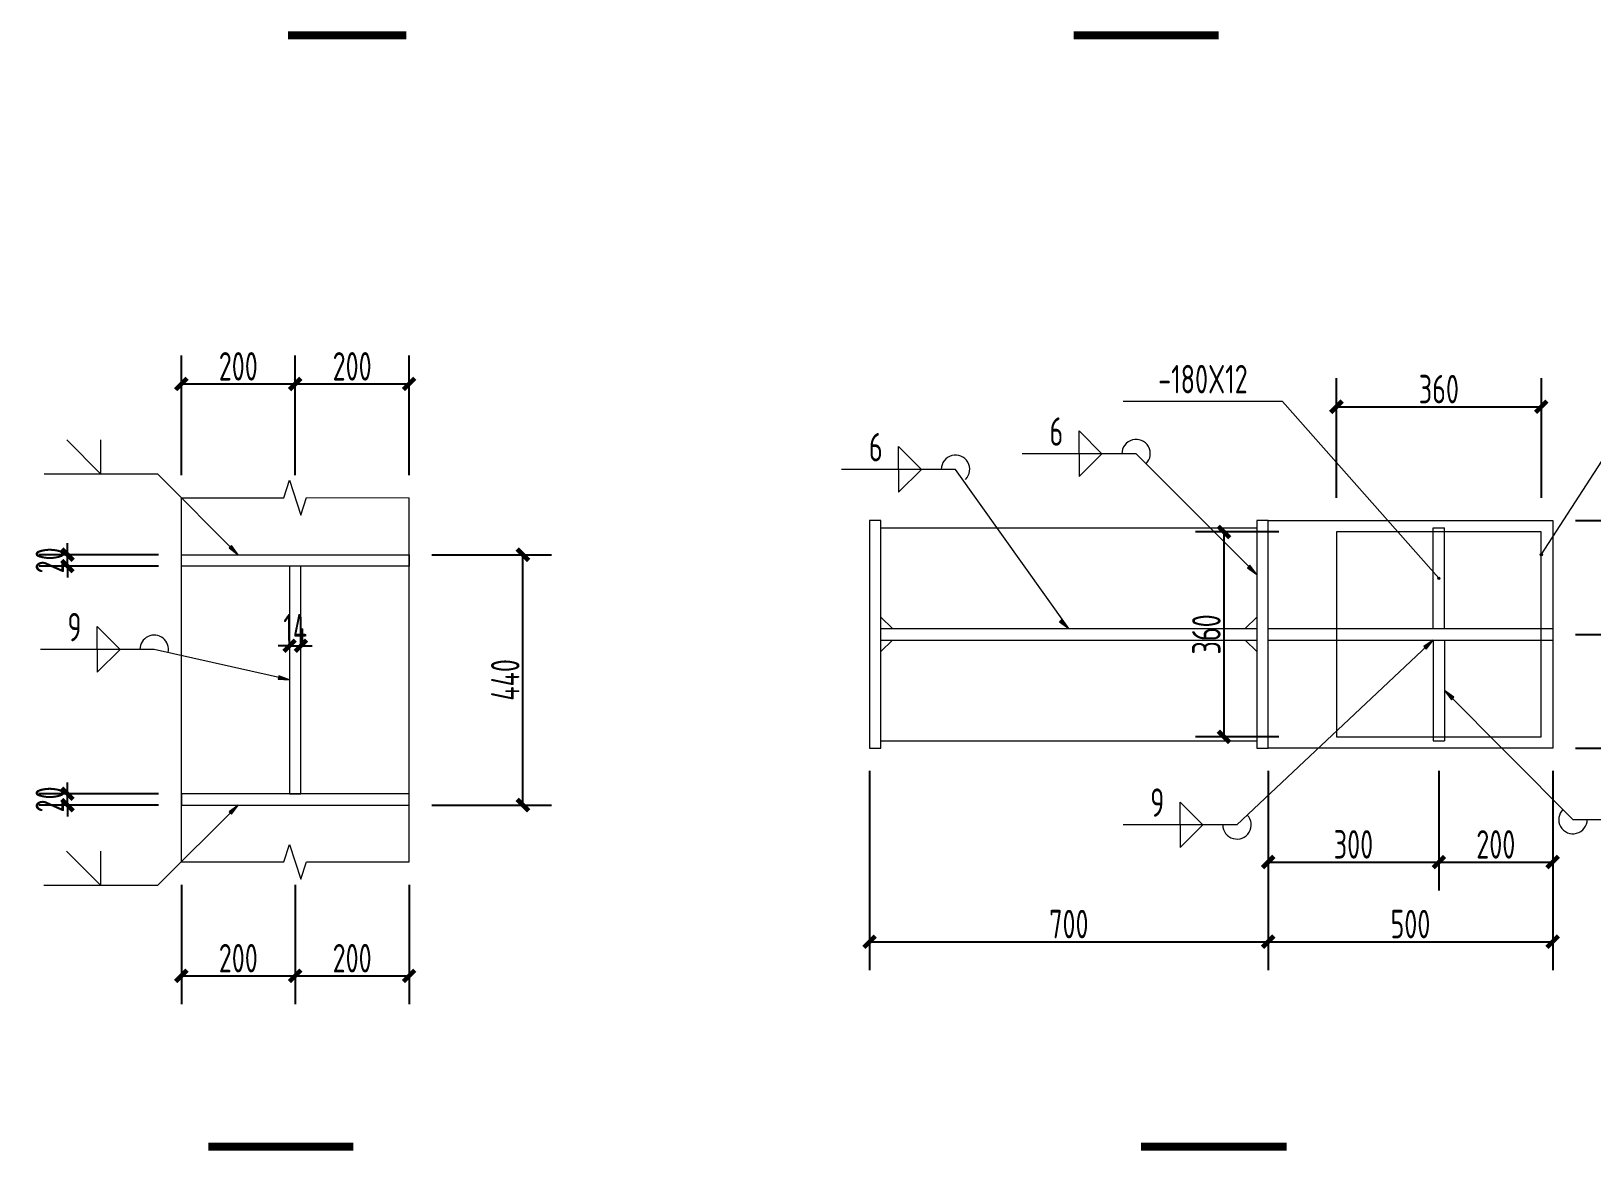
# Model space of a CAD drawing. Extents: x 95752 to 843522, y -411933 to 75567.
# Drawn here: x 214410 to 228117, y 50563 to 60399 of the extents above; entities that cross this region are included whole.
import ezdxf
from ezdxf.enums import TextEntityAlignment as Align

# ---------------------------------------------------------------- set-up
doc = ezdxf.new("R2010")
doc.units = 0
doc.header["$LTSCALE"] = 1000
doc.header["$MEASUREMENT"] = 0
doc.linetypes.add('线型4', pattern=[2.5, 1.5, -1])
doc.layers.add('DIM_SYMB', color=3, linetype='Continuous')
for name, color, linetype, lineweight in [('尺寸标注', 9, 'Continuous', 18), ('焊缝标注', 9, 'Continuous', 18), ('编号标注', 9, 'Continuous', 18), ('钢板标注', 9, 'Continuous', 18)]:
    doc.layers.add(name, color=color, linetype=linetype, lineweight=lineweight)
doc.styles.add('FromPkpm', font='Pkpmeng', dxfattribs={"width": 0.7, "bigfont": 'Pkpmchn'})
doc.dimstyles.new('Pkpm_1.00', dxfattribs={"dimtxt": 250, "dimasz": 100, "dimexe": 250, "dimexo": 0.0625, "dimgap": 30, "dimtad": 1, "dimdec": 0, "dimrnd": 5, "dimzin": 0, "dimdsep": 46, "dimtxsty": 'FromPkpm', "dimblk1": 'ARCHTICK', "dimblk2": 'ARCHTICK', "dimsah": 1, "dimcen": 0.09, "dimadec": 0, "dimazin": 0, "dimtfac": 1, "dimtdec": 0, "dimtix": 1, "dimtmove": 2, "dimatfit": 1, "dimfxl": 1, "dimtolj": 1, "dimtzin": 0, "dimarcsym": 0})

# ---------------------------------------------------------------- blocks, each defined once
blk = doc.blocks.new('_ArchTick')
at = {"color": 0, "linetype": 'ByBlock', "const_width": 0.4}
blk.add_lwpolyline([(-0.5, -0.5), (0.5, 0.5)], dxfattribs=at)
blk = doc.blocks.new('*D210')
at = {"layer": 'Defpoints', "color": 0, "linetype": 'Continuous', "transparency": 16777216}
for p in [(215729, 53600), (216729, 53600), (216729, 52100)]:
    blk.add_point(p, dxfattribs=at)
at = {"layer": '尺寸标注', "color": 0, "linetype": 'Continuous', "lineweight": -2, "transparency": 16777216}
for p, q in [((215729, 52900), (215729, 51850)), ((216729, 52900), (216729, 51850)), ((215729, 52100), (216729, 52100))]:
    blk.add_line(p, q, dxfattribs=at)
at = {"layer": '尺寸标注', "color": 0, "linetype": 'Continuous', "lineweight": -2, "transparency": 16777216, "xscale": 100, "yscale": 100, "zscale": 100, "rotation": 180}
blk.add_blockref('_ArchTick', (215729, 52100), dxfattribs=at)
at = {"layer": '尺寸标注', "color": 0, "linetype": 'Continuous', "lineweight": -2, "transparency": 16777216, "xscale": 100, "yscale": 100, "zscale": 100}
blk.add_blockref('_ArchTick', (216729, 52100), dxfattribs=at)
at = {"layer": '尺寸标注', "color": 0, "linetype": 'Continuous', "lineweight": 18, "transparency": 16777216, "insert": (216229, 52255), "char_height": 250, "attachment_point": 5, "style": 'FromPkpm'}
blk.add_mtext('\\A1;200', dxfattribs=at)
blk = doc.blocks.new('*D211')
at = {"layer": 'Defpoints', "color": 0, "linetype": 'Continuous', "transparency": 16777216}
for p in [(216729, 53600), (217729, 53600), (217729, 52100)]:
    blk.add_point(p, dxfattribs=at)
at = {"layer": '尺寸标注', "color": 0, "linetype": 'Continuous', "lineweight": -2, "transparency": 16777216}
for p, q in [((216729, 52900), (216729, 51850)), ((217729, 52900), (217729, 51850)), ((216729, 52100), (217729, 52100))]:
    blk.add_line(p, q, dxfattribs=at)
at = {"layer": '尺寸标注', "color": 0, "linetype": 'Continuous', "lineweight": -2, "transparency": 16777216, "xscale": 100, "yscale": 100, "zscale": 100, "rotation": 180}
blk.add_blockref('_ArchTick', (216729, 52100), dxfattribs=at)
at = {"layer": '尺寸标注', "color": 0, "linetype": 'Continuous', "lineweight": -2, "transparency": 16777216, "xscale": 100, "yscale": 100, "zscale": 100}
blk.add_blockref('_ArchTick', (217729, 52100), dxfattribs=at)
at = {"layer": '尺寸标注', "color": 0, "linetype": 'Continuous', "lineweight": 18, "transparency": 16777216, "insert": (217229, 52255), "char_height": 250, "attachment_point": 5, "style": 'FromPkpm'}
blk.add_mtext('\\A1;200', dxfattribs=at)
blk = doc.blocks.new('*D212')
at = {"layer": 'Defpoints', "color": 0, "linetype": 'Continuous', "transparency": 16777216}
for p in [(216729, 57300), (215729, 55800), (216729, 55800)]:
    blk.add_point(p, dxfattribs=at)
at = {"layer": '尺寸标注', "color": 0, "linetype": 'Continuous', "lineweight": -2, "transparency": 16777216}
for p, q in [((215729, 56500), (215729, 57550)), ((216729, 56500), (216729, 57550)), ((215729, 57300), (216729, 57300))]:
    blk.add_line(p, q, dxfattribs=at)
at = {"layer": '尺寸标注', "color": 0, "linetype": 'Continuous', "lineweight": -2, "transparency": 16777216, "xscale": 100, "yscale": 100, "zscale": 100, "rotation": 180}
blk.add_blockref('_ArchTick', (215729, 57300), dxfattribs=at)
at = {"layer": '尺寸标注', "color": 0, "linetype": 'Continuous', "lineweight": -2, "transparency": 16777216, "xscale": 100, "yscale": 100, "zscale": 100}
blk.add_blockref('_ArchTick', (216729, 57300), dxfattribs=at)
at = {"layer": '尺寸标注', "color": 0, "linetype": 'Continuous', "lineweight": 18, "transparency": 16777216, "insert": (216229, 57455), "char_height": 250, "attachment_point": 5, "style": 'FromPkpm'}
blk.add_mtext('\\A1;200', dxfattribs=at)
blk = doc.blocks.new('*D213')
at = {"layer": 'Defpoints', "color": 0, "linetype": 'Continuous', "transparency": 16777216}
for p in [(217729, 57300), (216729, 55800), (217729, 55800)]:
    blk.add_point(p, dxfattribs=at)
at = {"layer": '尺寸标注', "color": 0, "linetype": 'Continuous', "lineweight": -2, "transparency": 16777216}
for p, q in [((216729, 56500), (216729, 57550)), ((217729, 56500), (217729, 57550)), ((216729, 57300), (217729, 57300))]:
    blk.add_line(p, q, dxfattribs=at)
at = {"layer": '尺寸标注', "color": 0, "linetype": 'Continuous', "lineweight": -2, "transparency": 16777216, "xscale": 100, "yscale": 100, "zscale": 100, "rotation": 180}
blk.add_blockref('_ArchTick', (216729, 57300), dxfattribs=at)
at = {"layer": '尺寸标注', "color": 0, "linetype": 'Continuous', "lineweight": -2, "transparency": 16777216, "xscale": 100, "yscale": 100, "zscale": 100}
blk.add_blockref('_ArchTick', (217729, 57300), dxfattribs=at)
at = {"layer": '尺寸标注', "color": 0, "linetype": 'Continuous', "lineweight": 18, "transparency": 16777216, "insert": (217229, 57455), "char_height": 250, "attachment_point": 5, "style": 'FromPkpm'}
blk.add_mtext('\\A1;200', dxfattribs=at)
blk = doc.blocks.new('*D214')
at = {"layer": 'Defpoints', "color": 0, "linetype": 'Continuous', "transparency": 16777216}
for p in [(216679, 55000), (216779, 55000), (216779, 55000)]:
    blk.add_point(p, dxfattribs=at)
at = {"layer": '尺寸标注', "color": 0, "linetype": 'Continuous', "lineweight": -2, "transparency": 16777216}
for p, q in [((216679, 55000), (216679, 55250)), ((216779, 55000), (216779, 55250)), ((216679, 55000), (216579, 55000)), ((216679, 55000), (216779, 55000)), ((216779, 55000), (216879, 55000))]:
    blk.add_line(p, q, dxfattribs=at)
at = {"layer": '尺寸标注', "color": 0, "linetype": 'Continuous', "lineweight": -2, "transparency": 16777216, "xscale": 100, "yscale": 100, "zscale": 100}
blk.add_blockref('_ArchTick', (216679, 55000), dxfattribs=at)
at = {"layer": '尺寸标注', "color": 0, "linetype": 'Continuous', "lineweight": -2, "transparency": 16777216, "xscale": 100, "yscale": 100, "zscale": 100, "rotation": 180}
blk.add_blockref('_ArchTick', (216779, 55000), dxfattribs=at)
at = {"layer": '尺寸标注', "color": 0, "linetype": 'Continuous', "lineweight": 18, "transparency": 16777216, "insert": (216729, 55155), "char_height": 250, "attachment_point": 5, "style": 'FromPkpm'}
blk.add_mtext('\\A1;14', dxfattribs=at)
blk = doc.blocks.new('*D215')
at = {"layer": 'Defpoints', "color": 0, "linetype": 'Continuous', "transparency": 16777216}
for p in [(217729, 55800), (218729, 55800), (217729, 53600)]:
    blk.add_point(p, dxfattribs=at)
at = {"layer": '尺寸标注', "color": 0, "linetype": 'Continuous', "lineweight": -2, "transparency": 16777216}
for p, q in [((217929, 55800), (218979, 55800)), ((218729, 53600), (218729, 55800)), ((217929, 53600), (218979, 53600))]:
    blk.add_line(p, q, dxfattribs=at)
at = {"layer": '尺寸标注', "color": 0, "linetype": 'Continuous', "lineweight": -2, "transparency": 16777216, "xscale": 100, "yscale": 100, "zscale": 100}
for p, rotation in [((218729, 55800), 90), ((218729, 53600), 270)]:
    blk.add_blockref('_ArchTick', p, dxfattribs=dict(at, rotation=rotation))
at = {"layer": '尺寸标注', "color": 0, "linetype": 'Continuous', "lineweight": 18, "transparency": 16777216, "insert": (218574, 54700), "char_height": 250, "attachment_point": 5, "rotation": 90, "style": 'FromPkpm'}
blk.add_mtext('\\A1;440', dxfattribs=at)
blk = doc.blocks.new('*D216')
at = {"layer": 'Defpoints', "color": 0, "linetype": 'Continuous', "transparency": 16777216}
for p in [(214729, 53700), (215729, 53700), (215729, 53600)]:
    blk.add_point(p, dxfattribs=at)
at = {"layer": '尺寸标注', "color": 0, "linetype": 'Continuous', "lineweight": -2, "transparency": 16777216}
for p, q in [((214729, 53700), (214729, 53800)), ((215529, 53700), (214479, 53700)), ((215529, 53600), (214479, 53600)), ((214729, 53600), (214729, 53700)), ((214729, 53600), (214729, 53500))]:
    blk.add_line(p, q, dxfattribs=at)
at = {"layer": '尺寸标注', "color": 0, "linetype": 'Continuous', "lineweight": -2, "transparency": 16777216, "xscale": 100, "yscale": 100, "zscale": 100}
for p, rotation in [((214729, 53700), 270), ((214729, 53600), 90)]:
    blk.add_blockref('_ArchTick', p, dxfattribs=dict(at, rotation=rotation))
at = {"layer": '尺寸标注', "color": 0, "linetype": 'Continuous', "lineweight": 18, "transparency": 16777216, "insert": (214574, 53650), "char_height": 250, "attachment_point": 5, "rotation": 90, "style": 'FromPkpm'}
blk.add_mtext('\\A1;20', dxfattribs=at)
blk = doc.blocks.new('*D217')
at = {"layer": 'Defpoints', "color": 0, "linetype": 'Continuous', "transparency": 16777216}
for p in [(214729, 55800), (215729, 55800), (215729, 55700)]:
    blk.add_point(p, dxfattribs=at)
at = {"layer": '尺寸标注', "color": 0, "linetype": 'Continuous', "lineweight": -2, "transparency": 16777216}
for p, q in [((215529, 55800), (214479, 55800)), ((214729, 55800), (214729, 55900)), ((214729, 55700), (214729, 55800)), ((215529, 55700), (214479, 55700)), ((214729, 55700), (214729, 55600))]:
    blk.add_line(p, q, dxfattribs=at)
at = {"layer": '尺寸标注', "color": 0, "linetype": 'Continuous', "lineweight": -2, "transparency": 16777216, "xscale": 100, "yscale": 100, "zscale": 100}
for p, rotation in [((214729, 55800), 270), ((214729, 55700), 90)]:
    blk.add_blockref('_ArchTick', p, dxfattribs=dict(at, rotation=rotation))
at = {"layer": '尺寸标注', "color": 0, "linetype": 'Continuous', "lineweight": 18, "transparency": 16777216, "insert": (214574, 55750), "char_height": 250, "attachment_point": 5, "rotation": 90, "style": 'FromPkpm'}
blk.add_mtext('\\A1;20', dxfattribs=at)
blk = doc.blocks.new('*D218')
at = {"layer": 'Defpoints', "color": 0, "linetype": 'Continuous', "transparency": 16777216}
for p in [(227674, 57100), (225874, 56100), (227674, 56100)]:
    blk.add_point(p, dxfattribs=at)
at = {"layer": '尺寸标注', "color": 0, "linetype": 'Continuous', "lineweight": -2, "transparency": 16777216}
for p, q in [((225874, 56300), (225874, 57350)), ((227674, 56300), (227674, 57350)), ((225874, 57100), (227674, 57100))]:
    blk.add_line(p, q, dxfattribs=at)
at = {"layer": '尺寸标注', "color": 0, "linetype": 'Continuous', "lineweight": -2, "transparency": 16777216, "xscale": 100, "yscale": 100, "zscale": 100, "rotation": 180}
blk.add_blockref('_ArchTick', (225874, 57100), dxfattribs=at)
at = {"layer": '尺寸标注', "color": 0, "linetype": 'Continuous', "lineweight": -2, "transparency": 16777216, "xscale": 100, "yscale": 100, "zscale": 100}
blk.add_blockref('_ArchTick', (227674, 57100), dxfattribs=at)
at = {"layer": '尺寸标注', "color": 0, "linetype": 'Continuous', "lineweight": 18, "transparency": 16777216, "insert": (226774, 57255), "char_height": 250, "attachment_point": 5, "style": 'FromPkpm'}
blk.add_mtext('\\A1;360', dxfattribs=at)
blk = doc.blocks.new('*D219')
at = {"layer": 'Defpoints', "color": 0, "linetype": 'Continuous', "transparency": 16777216}
for p in [(225274, 54100), (226774, 54100), (226774, 53100)]:
    blk.add_point(p, dxfattribs=at)
at = {"layer": '尺寸标注', "color": 0, "linetype": 'Continuous', "lineweight": -2, "transparency": 16777216}
for p, q in [((225274, 53900), (225274, 52850)), ((226774, 53900), (226774, 52850)), ((225274, 53100), (226774, 53100))]:
    blk.add_line(p, q, dxfattribs=at)
at = {"layer": '尺寸标注', "color": 0, "linetype": 'Continuous', "lineweight": -2, "transparency": 16777216, "xscale": 100, "yscale": 100, "zscale": 100, "rotation": 180}
blk.add_blockref('_ArchTick', (225274, 53100), dxfattribs=at)
at = {"layer": '尺寸标注', "color": 0, "linetype": 'Continuous', "lineweight": -2, "transparency": 16777216, "xscale": 100, "yscale": 100, "zscale": 100}
blk.add_blockref('_ArchTick', (226774, 53100), dxfattribs=at)
at = {"layer": '尺寸标注', "color": 0, "linetype": 'Continuous', "lineweight": 18, "transparency": 16777216, "insert": (226024, 53255), "char_height": 250, "attachment_point": 5, "style": 'FromPkpm'}
blk.add_mtext('\\A1;300', dxfattribs=at)
blk = doc.blocks.new('*D220')
at = {"layer": 'Defpoints', "color": 0, "linetype": 'Continuous', "transparency": 16777216}
for p in [(226774, 54100), (227774, 54100), (227774, 53100)]:
    blk.add_point(p, dxfattribs=at)
at = {"layer": '尺寸标注', "color": 0, "linetype": 'Continuous', "lineweight": -2, "transparency": 16777216}
for p, q in [((226774, 53900), (226774, 52850)), ((227774, 53900), (227774, 52850)), ((226774, 53100), (227774, 53100))]:
    blk.add_line(p, q, dxfattribs=at)
at = {"layer": '尺寸标注', "color": 0, "linetype": 'Continuous', "lineweight": -2, "transparency": 16777216, "xscale": 100, "yscale": 100, "zscale": 100, "rotation": 180}
blk.add_blockref('_ArchTick', (226774, 53100), dxfattribs=at)
at = {"layer": '尺寸标注', "color": 0, "linetype": 'Continuous', "lineweight": -2, "transparency": 16777216, "xscale": 100, "yscale": 100, "zscale": 100}
blk.add_blockref('_ArchTick', (227774, 53100), dxfattribs=at)
at = {"layer": '尺寸标注', "color": 0, "linetype": 'Continuous', "lineweight": 18, "transparency": 16777216, "insert": (227274, 53255), "char_height": 250, "attachment_point": 5, "style": 'FromPkpm'}
blk.add_mtext('\\A1;200', dxfattribs=at)
blk = doc.blocks.new('*D221')
at = {"layer": 'Defpoints', "color": 0, "linetype": 'Continuous', "transparency": 16777216}
for p in [(221774, 54100), (225274, 54100), (225274, 52400)]:
    blk.add_point(p, dxfattribs=at)
at = {"layer": '尺寸标注', "color": 0, "linetype": 'Continuous', "lineweight": -2, "transparency": 16777216}
for p, q in [((221774, 53900), (221774, 52150)), ((225274, 53900), (225274, 52150)), ((221774, 52400), (225274, 52400))]:
    blk.add_line(p, q, dxfattribs=at)
at = {"layer": '尺寸标注', "color": 0, "linetype": 'Continuous', "lineweight": -2, "transparency": 16777216, "xscale": 100, "yscale": 100, "zscale": 100, "rotation": 180}
blk.add_blockref('_ArchTick', (221774, 52400), dxfattribs=at)
at = {"layer": '尺寸标注', "color": 0, "linetype": 'Continuous', "lineweight": -2, "transparency": 16777216, "xscale": 100, "yscale": 100, "zscale": 100}
blk.add_blockref('_ArchTick', (225274, 52400), dxfattribs=at)
at = {"layer": '尺寸标注', "color": 0, "linetype": 'Continuous', "lineweight": 18, "transparency": 16777216, "insert": (223524, 52555), "char_height": 250, "attachment_point": 5, "style": 'FromPkpm'}
blk.add_mtext('\\A1;700', dxfattribs=at)
blk = doc.blocks.new('*D222')
at = {"layer": 'Defpoints', "color": 0, "linetype": 'Continuous', "transparency": 16777216}
for p in [(225274, 54100), (227774, 54100), (227774, 52400)]:
    blk.add_point(p, dxfattribs=at)
at = {"layer": '尺寸标注', "color": 0, "linetype": 'Continuous', "lineweight": -2, "transparency": 16777216}
for p, q in [((225274, 53900), (225274, 52150)), ((227774, 53900), (227774, 52150)), ((225274, 52400), (227774, 52400))]:
    blk.add_line(p, q, dxfattribs=at)
at = {"layer": '尺寸标注', "color": 0, "linetype": 'Continuous', "lineweight": -2, "transparency": 16777216, "xscale": 100, "yscale": 100, "zscale": 100, "rotation": 180}
blk.add_blockref('_ArchTick', (225274, 52400), dxfattribs=at)
at = {"layer": '尺寸标注', "color": 0, "linetype": 'Continuous', "lineweight": -2, "transparency": 16777216, "xscale": 100, "yscale": 100, "zscale": 100}
blk.add_blockref('_ArchTick', (227774, 52400), dxfattribs=at)
at = {"layer": '尺寸标注', "color": 0, "linetype": 'Continuous', "lineweight": 18, "transparency": 16777216, "insert": (226524, 52555), "char_height": 250, "attachment_point": 5, "style": 'FromPkpm'}
blk.add_mtext('\\A1;500', dxfattribs=at)
blk = doc.blocks.new('*D223')
at = {"layer": 'Defpoints', "color": 0, "linetype": 'Continuous', "transparency": 16777216}
for p in [(227774, 55100), (228774, 55100), (227774, 54100)]:
    blk.add_point(p, dxfattribs=at)
at = {"layer": '尺寸标注', "color": 0, "linetype": 'Continuous', "lineweight": -2, "transparency": 16777216}
for p, q in [((227974, 55100), (229024, 55100)), ((228774, 54100), (228774, 55100)), ((227974, 54100), (229024, 54100))]:
    blk.add_line(p, q, dxfattribs=at)
at = {"layer": '尺寸标注', "color": 0, "linetype": 'Continuous', "lineweight": -2, "transparency": 16777216, "xscale": 100, "yscale": 100, "zscale": 100}
for p, rotation in [((228774, 55100), 90), ((228774, 54100), 270)]:
    blk.add_blockref('_ArchTick', p, dxfattribs=dict(at, rotation=rotation))
at = {"layer": '尺寸标注', "color": 0, "linetype": 'Continuous', "lineweight": 18, "transparency": 16777216, "insert": (228619, 54600), "char_height": 250, "attachment_point": 5, "rotation": 90, "style": 'FromPkpm'}
blk.add_mtext('\\A1;200', dxfattribs=at)
blk = doc.blocks.new('*D224')
at = {"layer": 'Defpoints', "color": 0, "linetype": 'Continuous', "transparency": 16777216}
for p in [(227774, 56100), (228774, 56100), (227774, 55100)]:
    blk.add_point(p, dxfattribs=at)
at = {"layer": '尺寸标注', "color": 0, "linetype": 'Continuous', "lineweight": -2, "transparency": 16777216}
for p, q in [((227974, 56100), (229024, 56100)), ((228774, 55100), (228774, 56100)), ((227974, 55100), (229024, 55100))]:
    blk.add_line(p, q, dxfattribs=at)
at = {"layer": '尺寸标注', "color": 0, "linetype": 'Continuous', "lineweight": -2, "transparency": 16777216, "xscale": 100, "yscale": 100, "zscale": 100}
for p, rotation in [((228774, 56100), 90), ((228774, 55100), 270)]:
    blk.add_blockref('_ArchTick', p, dxfattribs=dict(at, rotation=rotation))
at = {"layer": '尺寸标注', "color": 0, "linetype": 'Continuous', "lineweight": 18, "transparency": 16777216, "insert": (228619, 55600), "char_height": 250, "attachment_point": 5, "rotation": 90, "style": 'FromPkpm'}
blk.add_mtext('\\A1;200', dxfattribs=at)
blk = doc.blocks.new('*D256')
at = {"layer": 'Defpoints', "color": 0, "linetype": 'Continuous', "transparency": 16777216}
for p in [(224887, 56000), (225374, 56000), (225374, 54200)]:
    blk.add_point(p, dxfattribs=at)
at = {"layer": '尺寸标注', "color": 0, "linetype": 'Continuous', "lineweight": -2, "transparency": 16777216}
for p, q in [((225369, 56000), (224637, 56000)), ((224887, 54200), (224887, 56000)), ((225369, 54200), (224637, 54200))]:
    blk.add_line(p, q, dxfattribs=at)
at = {"layer": '尺寸标注', "color": 0, "linetype": 'Continuous', "lineweight": -2, "transparency": 16777216, "xscale": 100, "yscale": 100, "zscale": 100}
for p, rotation in [((224887, 56000), 90), ((224887, 54200), 270)]:
    blk.add_blockref('_ArchTick', p, dxfattribs=dict(at, rotation=rotation))
at = {"layer": '尺寸标注', "color": 0, "linetype": 'Continuous', "lineweight": 18, "transparency": 16777216, "insert": (224732, 55100), "char_height": 250, "attachment_point": 5, "rotation": 90, "style": 'FromPkpm'}
blk.add_mtext('\\A1;360', dxfattribs=at)

msp = doc.modelspace()

# ---------------------------------------------------------------- hatches: boundary and pattern name
at = {"layer": '焊缝标注'}
for points in [[(216229.2, 55800.3), (216169.2, 55881.7), (216148, 55860.5)], [(225173.7, 55625.3), (225113.7, 55706.7), (225092.4, 55685.5)], [(223523.7, 55150.3), (223463.7, 55231.7), (223442.4, 55210.5)], [(226723.7, 55050.3), (226640.6, 54992.7), (226661.2, 54970.8)], [(216679.2, 54700.3), (216585, 54737), (216578.4, 54707.7)], [(226823.7, 54607.8), (226883.5, 54526.3), (226904.8, 54547.5)], [(216229.2, 53600.3), (216147.8, 53540.4), (216169, 53519.1)]]:
    msp.add_hatch(color=2, dxfattribs=at).paths.add_polyline_path(points)
at = {"layer": '钢板标注'}
h = msp.add_hatch(color=0, dxfattribs=at)
edge = h.paths.add_edge_path()
edge.add_arc((227673.7, 55800.3), 10, 0, 360)
h = msp.add_hatch(color=0, dxfattribs=at)
edge = h.paths.add_edge_path()
edge.add_arc((226773.7, 55592.8), 10, 0, 360)

# ---------------------------------------------------------------- linework, layer by layer
at = {"layer": 'DIM_SYMB', "color": 2, "const_width": 70}
for points in [[(216664.5, 60364.4), (217705.1, 60364.4)], [(223565.6, 60364.4), (224839.6, 60364.4)], [(215964.7, 50598.1), (217238.7, 50598.1)], [(224157.7, 50597.9), (225435.9, 50597.9)]]:
    msp.add_lwpolyline(points, dxfattribs=at)
at = {"layer": '尺寸标注', "color": 0, "ltscale": 100}
for p, q in [((216629.2, 56300.3), (216679.2, 56454.2)), ((216679.2, 56454.2), (216779, 56148)), ((215729.2, 56300.3), (216629.2, 56300.3)), ((216779, 56148), (216829.2, 56301.8)), ((216829.2, 56301.8), (217729.2, 56300.3)), ((216629.2, 53100.3), (216679.2, 53254.2)), ((216679.2, 53254.2), (216779, 52948)), ((215729.2, 53100.3), (216629.2, 53100.3)), ((216779, 52948), (216829.2, 53101.8)), ((216829.2, 53101.8), (217729.2, 53100.3))]:
    msp.add_line(p, q, dxfattribs=at)
for points in [[(215729.2, 53100.3), (215729.2, 56300.3)], [(217729.2, 53100.3), (217729.2, 56300.3)], [(221873.7, 56100.3), (221773.7, 56100.3)], [(221773.7, 56100.3), (221773.7, 54100.3)], [(221873.7, 54100.3), (221873.7, 56100.3)], [(225273.7, 56100.3), (225173.7, 56100.3)], [(225173.7, 56100.3), (225173.7, 54100.3)], [(225273.7, 54100.3), (225273.7, 56100.3)], [(221873.7, 55150.3), (225173.7, 55150.3)], [(221873.7, 55050.3), (225173.7, 55050.3)], [(221773.7, 54100.3), (221873.7, 54100.3)], [(225173.7, 54100.3), (225273.7, 54100.3)]]:
    msp.add_lwpolyline(points, dxfattribs=at)
at = {"layer": '焊缝标注', "color": 2, "ltscale": 100}
for p, q in [((223814.3, 56687.3), (223614.3, 56887.3)), ((223614.3, 56687.3), (223614.3, 56887.3)), ((215023, 56508.3), (214723, 56808.3)), ((215023, 56508.3), (215023, 56808.3)), ((222228.5, 56550), (222028.5, 56750)), ((222028.5, 56550), (222028.5, 56750)), ((224114.3, 56687.3), (223114.3, 56687.3)), ((223814.3, 56687.3), (223614.3, 56487.3)), ((223614.3, 56687.3), (223614.3, 56487.3)), ((215523, 56508.3), (214523, 56508.3)), ((222528.5, 56550), (221528.5, 56550)), ((222228.5, 56550), (222028.5, 56350)), ((222028.5, 56550), (222028.5, 56350)), ((215190.5, 54968.6), (214990.5, 55168.6)), ((214990.5, 54968.6), (214990.5, 55168.6)), ((215490.5, 54968.6), (214490.5, 54968.6)), ((215190.5, 54968.6), (214990.5, 54768.6)), ((214990.5, 54968.6), (214990.5, 54768.6)), ((224700.4, 53427), (224500.4, 53627)), ((224500.4, 53427), (224500.4, 53627)), ((227951.9, 53473.3), (228951.9, 53473.3)), ((225000.4, 53427), (224000.4, 53427)), ((224700.4, 53427), (224500.4, 53227)), ((224500.4, 53427), (224500.4, 53227)), ((215020.7, 52894.6), (214720.7, 53194.6)), ((215020.7, 52894.6), (215020.7, 53194.6)), ((215520.7, 52894.6), (214520.7, 52894.6))]:
    msp.add_line(p, q, dxfattribs=at)
at = {"layer": '焊缝标注', "color": 2, "lineweight": 18, "ltscale": 100}
for p, q in [((225173.7, 55625.3), (224114.3, 56687.3)), ((216229.2, 55800.3), (215523, 56508.3)), ((223523.7, 55150.3), (222528.5, 56550)), ((216679.2, 54700.3), (215490.5, 54968.6)), ((226723.7, 55050.3), (225000.4, 53427)), ((226823.7, 54607.8), (227951.9, 53473.3)), ((216229.2, 53600.3), (215520.7, 52894.6))]:
    msp.add_line(p, q, dxfattribs=at)
at = {"layer": '焊缝标注', "color": 2, "linetype": '线型4', "ltscale": 100}
for points in [[(226723.7, 55150.3), (226723.7, 56035.3)], [(226723.7, 56035.3), (226823.7, 56035.3)], [(226823.7, 55150.3), (226823.7, 56035.3)], [(225273.7, 55150.3), (227773.7, 55150.3)], [(225273.7, 55050.3), (227773.7, 55050.3)], [(226723.7, 55050.3), (226723.7, 54165.3)], [(226823.7, 55050.3), (226823.7, 54165.3)], [(226723.7, 54165.3), (226823.7, 54165.3)]]:
    msp.add_lwpolyline(points, dxfattribs=at)
at = {"layer": '焊缝标注', "color": 2, "linetype": 'Continuous'}
for points in [[(216229.2, 55800.3), (216169.2, 55881.7), (216148, 55860.5)], [(225173.7, 55625.3), (225113.7, 55706.7), (225092.4, 55685.5)], [(223523.7, 55150.3), (223463.7, 55231.7), (223442.4, 55210.5)], [(226723.7, 55050.3), (226640.6, 54992.7), (226661.2, 54970.8)], [(216679.2, 54700.3), (216585, 54737), (216578.4, 54707.7)], [(226823.7, 54607.8), (226883.5, 54526.3), (226904.8, 54547.5)], [(216229.2, 53600.3), (216147.8, 53540.4), (216169, 53519.1)]]:
    msp.add_lwpolyline(points, close=True, dxfattribs=at)
at = {"layer": '焊缝标注', "color": 2, "ltscale": 100}
for centre, start, end in [((224114.3, 56687.3), 314.93158, 180), ((222528.5, 56550), 314.93155, 180), ((215490.5, 54968.6), 347.28473, 180), ((225000.4, 53427), 180, 43.2893), ((227951.9, 53473.3), 134.84033, 0)]:
    msp.add_arc(centre, 125, start, end, dxfattribs=at)
at = {"layer": '编号标注', "color": 2, "ltscale": 100}
for points in [[(225273.7, 56100.3), (227773.7, 56100.3)], [(225273.7, 54100.3), (225273.7, 56100.3)], [(227773.7, 56100.3), (227773.7, 54100.3)], [(221873.7, 56035.3), (225173.7, 56035.3)], [(227673.7, 56000.3), (225873.7, 56000.3)], [(225873.7, 56000.3), (225873.7, 54200.3)], [(227673.7, 54200.3), (227673.7, 56000.3)], [(215729.2, 55800.3), (217729.2, 55800.3)], [(215729.2, 55700.3), (215729.2, 55800.3)], [(217729.2, 55800.3), (217729.2, 55700.3)], [(217729.2, 55700.3), (215729.2, 55700.3)], [(216779.2, 55700.3), (216679.2, 55700.3)], [(216679.2, 55700.3), (216679.2, 53700.3)], [(216779.2, 53700.3), (216779.2, 55700.3)], [(221873.7, 55250.3), (221973.7, 55150.3)], [(225173.7, 55250.3), (225073.7, 55150.3)], [(221873.7, 54950.3), (221973.7, 55050.3)], [(225173.7, 54950.3), (225073.7, 55050.3)], [(221873.7, 54165.3), (225173.7, 54165.3)], [(225873.7, 54200.3), (227673.7, 54200.3)], [(227773.7, 54100.3), (225273.7, 54100.3)], [(217729.2, 53700.3), (215729.2, 53700.3)], [(215729.2, 53700.3), (215729.2, 53600.3)], [(215729.2, 53600.3), (217729.2, 53600.3)], [(216679.2, 53700.3), (216779.2, 53700.3)], [(217729.2, 53600.3), (217729.2, 53700.3)]]:
    msp.add_lwpolyline(points, dxfattribs=at)
at = {"layer": '钢板标注', "color": 0, "ltscale": 100}
for p, q in [((225402, 57147.5), (224002, 57147.5)), ((226773.7, 55592.8), (225402, 57147.5)), ((227673.7, 55800.3), (228405, 56929.1))]:
    msp.add_line(p, q, dxfattribs=at)
for centre in [(227673.7, 55800.3), (226773.7, 55592.8)]:
    msp.add_circle(centre, 10, dxfattribs=at)

# ---------------------------------------------------------------- texts
at = {"layer": '焊缝标注', "color": 2, "style": 'FromPkpm', "width": 0.7}
for s, p in [('6', (223414.3, 56757.3)), ('6', (221828.5, 56620)), ('9', (214790.5, 55038.6)), ('9', (224300.4, 53497))]:
    msp.add_text(s, height=250, dxfattribs=at).set_placement(p, align=Align.CENTER)
at = {"layer": '钢板标注', "color": 0, "style": 'FromPkpm', "width": 0.7}
msp.add_text('-180X12', height=250, dxfattribs=at).set_placement((224702, 57217.5), align=Align.CENTER)

# ---------------------------------------------------------------- dimensions: what is measured, and where the dimension line sits
at = {"layer": '尺寸标注', "color": 0, "linetype": 'Continuous', "lineweight": 18}
for base, p1, p2, text, override, picture, middle in [((216729.2, 57300.3), (215729.2, 55800.3), (216729.2, 55800.3), '200', {"dimexo": 700, "dimtad": 1, "dimjust": 0, "dimtih": 0, "dimtoh": 0, "dimtix": 1, "dimtmove": 0, "dimatfit": 3}, '*D212', (216229.2, 57455.3)), ((217729.2, 57300.3), (216729.2, 55800.3), (217729.2, 55800.3), '200', {"dimexo": 700, "dimtad": 1, "dimjust": 0, "dimtih": 0, "dimtoh": 0, "dimtix": 1, "dimtmove": 0, "dimatfit": 3}, '*D213', (217229.2, 57455.3)), ((227673.7, 57100.3), (225873.7, 56100.3), (227673.7, 56100.3), '360', {"dimexo": 200, "dimtad": 1, "dimjust": 0, "dimtih": 0, "dimtoh": 0, "dimtix": 1, "dimtmove": 0, "dimatfit": 3}, '*D218', (226773.7, 57255.3)), ((216779.2, 55000.3), (216679.2, 55000.2), (216779.2, 55000.2), '14', {"dimtad": 1, "dimjust": 0, "dimtih": 0, "dimtoh": 0, "dimtix": 1, "dimtmove": 0, "dimatfit": 3}, '*D214', (216729.2, 55155.3)), ((225273.7, 52400.3), (221773.7, 54100.3), (225273.7, 54100.3), '700', {"dimexo": 200, "dimtad": 1, "dimjust": 0, "dimtih": 0, "dimtoh": 0, "dimtix": 1, "dimtmove": 0, "dimatfit": 3}, '*D221', (223523.7, 52555.3)), ((226773.7, 53100.3), (225273.7, 54100.3), (226773.7, 54100.3), '300', {"dimexo": 200, "dimtad": 1, "dimjust": 0, "dimtih": 0, "dimtoh": 0, "dimtix": 1, "dimtmove": 0, "dimatfit": 3}, '*D219', (226023.7, 53255.3)), ((227773.7, 52400.3), (225273.7, 54100.3), (227773.7, 54100.3), '500', {"dimexo": 200, "dimtad": 1, "dimjust": 0, "dimtih": 0, "dimtoh": 0, "dimtix": 1, "dimtmove": 0, "dimatfit": 3}, '*D222', (226523.7, 52555.3)), ((227773.7, 53100.3), (226773.7, 54100.3), (227773.7, 54100.3), '200', {"dimexo": 200, "dimtad": 1, "dimjust": 0, "dimtih": 0, "dimtoh": 0, "dimtix": 1, "dimtmove": 0, "dimatfit": 3}, '*D220', (227273.7, 53255.3)), ((216729.2, 52100.3), (215729.2, 53600.3), (216729.2, 53600.3), '200', {"dimexo": 700, "dimtad": 1, "dimjust": 0, "dimtih": 0, "dimtoh": 0, "dimtix": 1, "dimtmove": 0, "dimatfit": 3}, '*D210', (216229.2, 52255.3)), ((217729.2, 52100.3), (216729.2, 53600.3), (217729.2, 53600.3), '200', {"dimexo": 700, "dimtad": 1, "dimjust": 0, "dimtih": 0, "dimtoh": 0, "dimtix": 1, "dimtmove": 0, "dimatfit": 3}, '*D211', (217229.2, 52255.3))]:
    dim = msp.add_linear_dim(base=base, p1=p1, p2=p2, text=text, dimstyle='Pkpm_1.00', override=override, dxfattribs=at)
    dim.commit()
    dim.dimension.update_dxf_attribs({"geometry": picture, "text_midpoint": middle})
for base, p1, p2, text, override, picture, middle in [((224887.4, 56000.3), (225373.7, 54200.3), (225373.7, 56000.3), '360', {"dimexo": 4.502702, "dimtad": 1, "dimjust": 0, "dimtih": 0, "dimtoh": 0, "dimtix": 1, "dimtmove": 0, "dimatfit": 3}, '*D256', (224732.4, 55100.3)), ((228773.7, 56100.3), (227773.7, 55100.3), (227773.7, 56100.3), '200', {"dimexo": 200, "dimtad": 1, "dimjust": 0, "dimtih": 0, "dimtoh": 0, "dimtix": 1, "dimtmove": 0, "dimatfit": 3}, '*D224', (228618.7, 55600.3)), ((214729.2, 55800.3), (215729.2, 55700.3), (215729.2, 55800.3), '20', {"dimexo": 200, "dimtad": 1, "dimjust": 0, "dimtih": 0, "dimtoh": 0, "dimtix": 1, "dimtmove": 0, "dimatfit": 3}, '*D217', (214574.2, 55750.3)), ((218729.2, 55800.3), (217729.2, 53600.3), (217729.2, 55800.3), '440', {"dimexo": 200, "dimtad": 1, "dimjust": 0, "dimtih": 0, "dimtoh": 0, "dimtix": 1, "dimtmove": 0, "dimatfit": 3}, '*D215', (218574.2, 54700.3)), ((228773.7, 55100.3), (227773.7, 54100.3), (227773.7, 55100.3), '200', {"dimexo": 200, "dimtad": 1, "dimjust": 0, "dimtih": 0, "dimtoh": 0, "dimtix": 1, "dimtmove": 0, "dimatfit": 3}, '*D223', (228618.7, 54600.3)), ((214729.2, 53700.3), (215729.2, 53600.3), (215729.2, 53700.3), '20', {"dimexo": 200, "dimtad": 1, "dimjust": 0, "dimtih": 0, "dimtoh": 0, "dimtix": 1, "dimtmove": 0, "dimatfit": 3}, '*D216', (214574.2, 53650.3))]:
    dim = msp.add_linear_dim(base=base, p1=p1, p2=p2, angle=90, text=text, dimstyle='Pkpm_1.00', override=override, dxfattribs=at)
    dim.commit()
    dim.dimension.update_dxf_attribs({"geometry": picture, "text_midpoint": middle})

doc.saveas('drawing.dxf')
